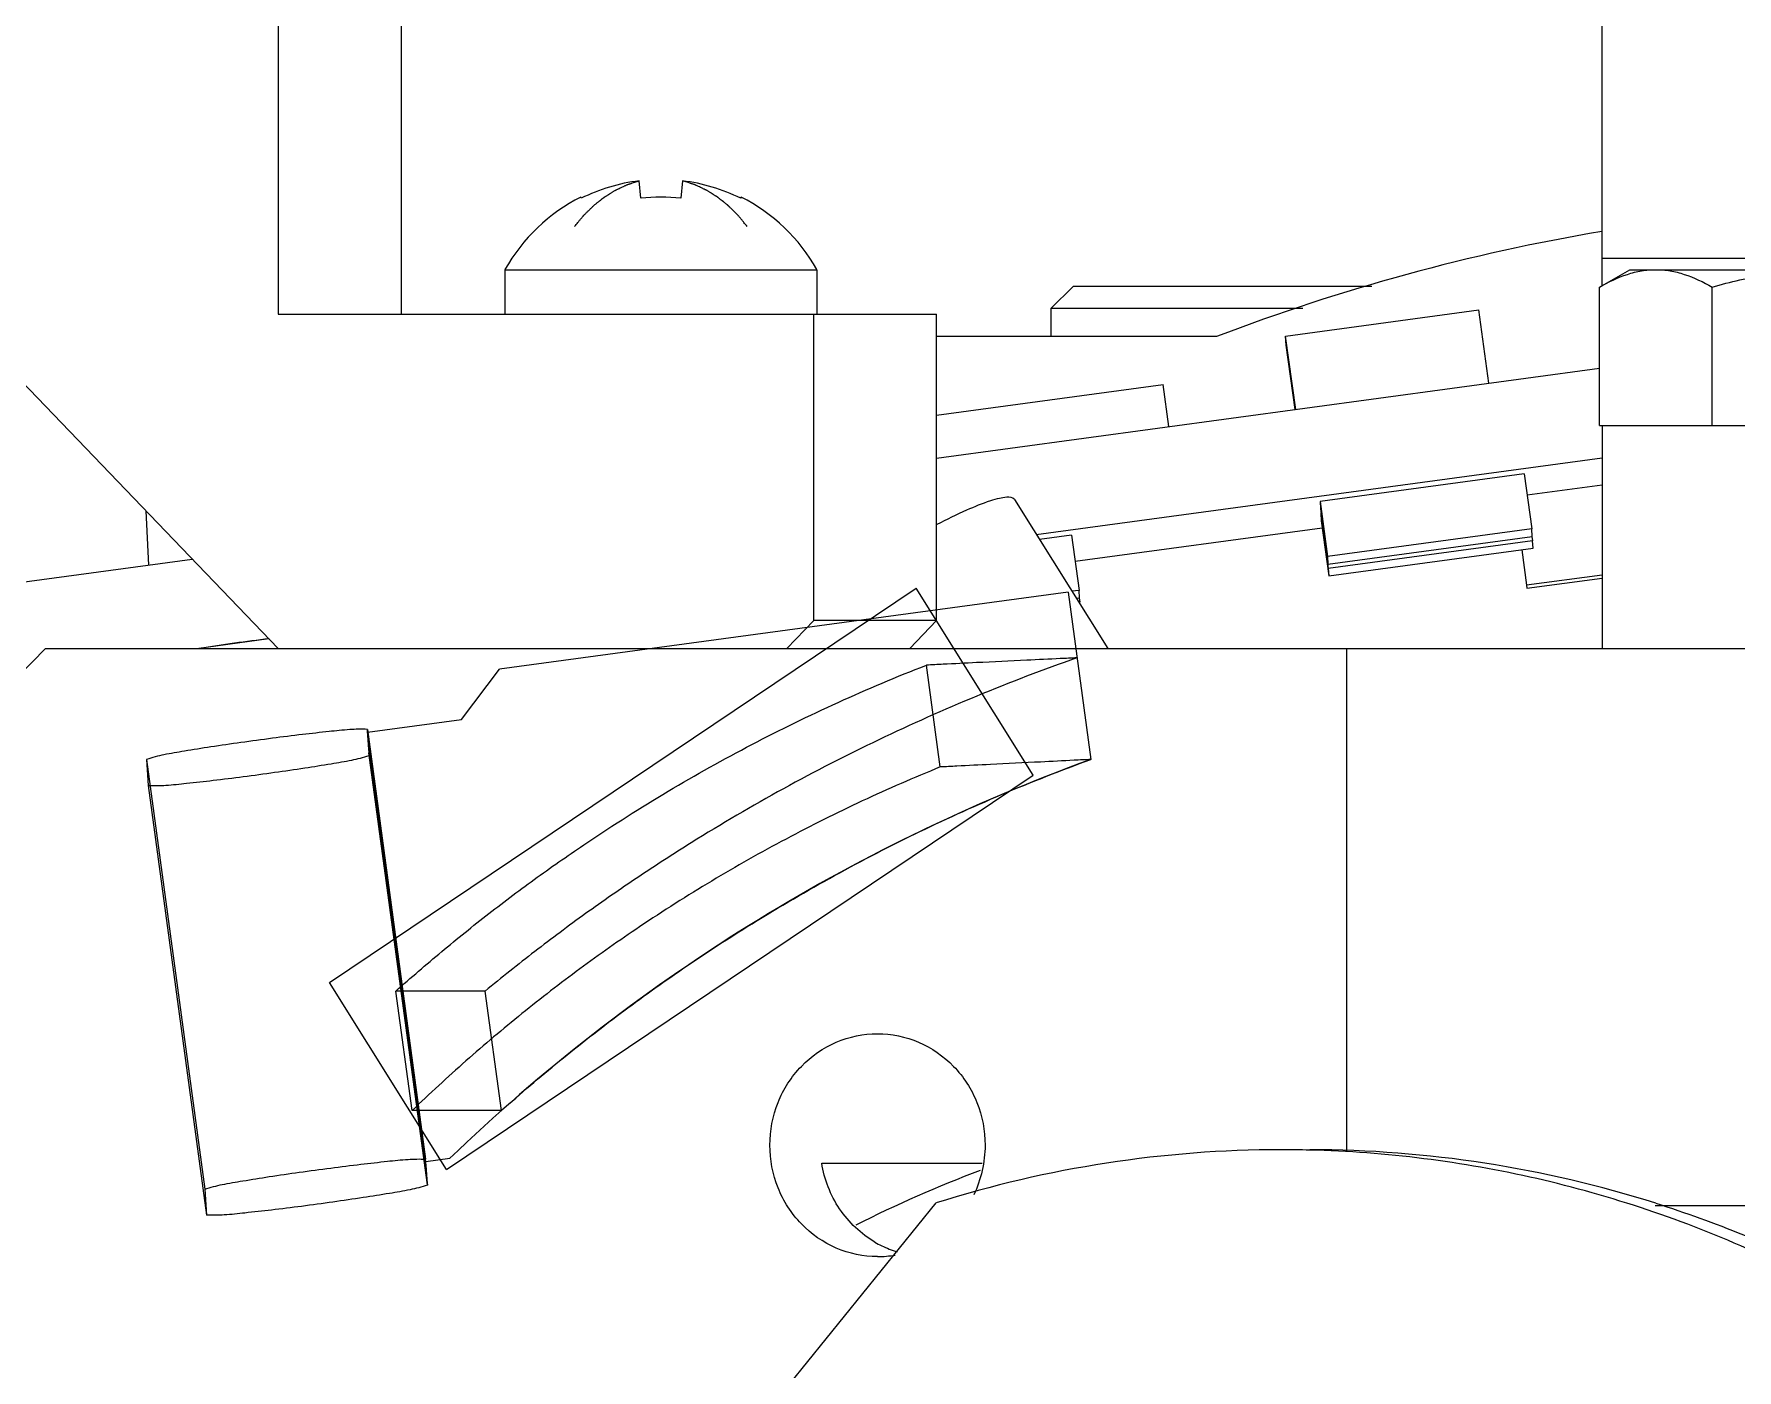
# Model space of a CAD drawing. Header units: millimetres. Extents: x 0 to 841, y 0 to 594.
# Drawn here: x 407.98 to 423.26, y 241.08 to 253.07 of the extents above; entities that cross this region are included whole.
import ezdxf

# ---------------------------------------------------------------- set-up
doc = ezdxf.new("R2010")
doc.units = ezdxf.units.MM
doc.header["$LTSCALE"] = 46.255
doc.layers.get('0').update_dxf_attribs({"linetype": 'CONTINUOUS'})
doc.layers.add('AXIS', color=7, linetype='CONTINUOUS')
doc.layers.add('COSMETIC', color=7, linetype='CONTINUOUS')

msp = doc.modelspace()

# ---------------------------------------------------------------- linework, layer by layer
at = {"color": 7, "linetype": 'CONTINUOUS'}
for p, q in [((410.167, 257.555), (410.167, 250.555)), ((411.269, 257.555), (411.269, 250.555)), ((422.05, 250.812), (422.05, 256.301)), ((413.423, 251.596), (413.408, 251.752)), ((413.795, 251.752), (413.781, 251.596)), ((412.886, 251.596), (412.882, 251.606)), ((414.321, 251.606), (414.317, 251.596)), ((406.322, 251.555), (410.167, 247.555)), ((426.685, 251.055), (422.05, 251.055)), ((412.202, 250.955), (415.002, 250.955)), ((412.202, 250.955), (412.202, 250.555)), ((415.002, 250.955), (415.002, 250.555)), ((422.027, 250.799), (422.297, 250.955)), ((422.298, 250.955), (425.797, 250.955)), ((417.102, 250.605), (417.302, 250.805)), ((419.984, 250.805), (417.302, 250.805)), ((422.027, 249.555), (422.027, 250.799)), ((423.037, 249.555), (423.037, 250.799)), ((410.167, 250.555), (416.075, 250.555)), ((414.973, 247.805), (414.973, 250.555)), ((416.075, 247.805), (416.075, 250.555)), ((419.364, 250.605), (417.102, 250.605)), ((417.102, 250.605), (417.102, 250.355)), ((419.209, 250.359), (420.943, 250.594)), ((421.033, 249.935), (420.943, 250.594)), ((418.59, 250.355), (416.075, 250.355)), ((419.215, 250.278), (419.209, 250.359)), ((419.299, 249.7), (419.209, 250.359)), ((419.293, 249.699), (419.215, 250.278)), ((416.075, 249.263), (422.027, 250.07)), ((416.075, 249.649), (418.109, 249.925)), ((418.16, 249.546), (418.109, 249.925)), ((422.027, 249.555), (424.05, 249.555)), ((422.05, 249.555), (422.05, 247.555)), ((416.971, 248.578), (422.05, 249.267)), ((421.351, 249.123), (419.518, 248.874)), ((421.351, 249.123), (421.418, 248.628)), ((422.05, 249.021), (421.377, 248.93)), ((416.774, 248.892), (417.613, 247.555)), ((419.518, 248.874), (419.522, 248.807)), ((419.518, 248.874), (419.585, 248.379)), ((408.98, 248.79), (409.003, 248.303)), ((419.522, 248.807), (419.589, 248.312)), ((419.527, 248.768), (419.525, 248.768)), ((419.525, 248.768), (419.529, 248.701)), ((419.525, 248.768), (419.592, 248.273)), ((419.529, 248.701), (419.597, 248.206)), ((417.288, 248.572), (417, 248.532)), ((417.288, 248.572), (417.355, 248.076)), ((419.538, 248.635), (417.32, 248.334)), ((421.418, 248.628), (419.585, 248.379)), ((419.589, 248.312), (421.423, 248.561)), ((421.425, 248.521), (419.592, 248.273)), ((421.423, 248.561), (421.418, 248.628)), ((421.42, 248.561), (421.425, 248.521)), ((421.43, 248.455), (421.425, 248.521)), ((419.585, 248.379), (419.589, 248.312)), ((419.597, 248.206), (421.43, 248.455)), ((421.329, 248.441), (421.372, 248.123)), ((407.516, 248.102), (409.396, 248.357)), ((419.592, 248.273), (419.597, 248.206)), ((422.05, 248.214), (421.372, 248.123)), ((410.626, 244.555), (415.892, 248.095)), ((416.944, 246.418), (415.892, 248.095)), ((417.355, 248.076), (417.291, 248.068)), ((417.36, 248.01), (417.355, 248.076)), ((421.372, 248.123), (421.374, 248.096)), ((421.374, 248.096), (422.05, 248.187)), ((417.256, 248.06), (412.153, 247.368)), ((417.256, 248.06), (417.46, 246.558)), ((417.33, 248.006), (417.36, 248.01)), ((417.357, 248.009), (417.362, 247.97)), ((414.733, 247.555), (414.973, 247.805)), ((416.075, 247.805), (414.973, 247.805)), ((416.075, 247.805), (415.835, 247.555)), ((409.433, 247.555), (410.082, 247.643)), ((408.078, 247.555), (407.836, 247.305)), ((408.078, 247.555), (440.825, 247.555)), ((419.756, 247.555), (419.756, 243.035)), ((411.811, 246.918), (412.153, 247.368)), ((416.109, 246.491), (415.985, 247.405)), ((410.968, 246.804), (411.811, 246.918)), ((410.968, 246.804), (410.967, 246.828)), ((411.492, 242.946), (410.968, 246.804)), ((410.979, 246.647), (410.97, 246.775)), ((411.494, 242.918), (410.97, 246.775)), ((408.985, 246.559), (409.001, 246.325)), ((411.503, 242.79), (410.979, 246.647)), ((410.982, 246.594), (410.981, 246.618)), ((411.504, 242.761), (410.981, 246.618)), ((411.678, 242.878), (416.944, 246.418)), ((411.678, 242.878), (410.626, 244.555)), ((411.368, 243.406), (411.222, 244.479)), ((412.17, 243.406), (412.024, 244.479)), ((411.492, 242.946), (411.49, 242.971)), ((411.706, 242.975), (411.492, 242.946)), ((411.503, 242.79), (411.494, 242.918)), ((411.506, 242.737), (411.504, 242.761)), ((409.508, 242.702), (409.524, 242.468)), ((413.537, 239.449), (416.073, 242.578)), ((422.525, 242.555), (431.208, 242.555))]:
    msp.add_line(p, q, dxfattribs=at)
at = {"color": 6, "linetype": 'CONTINUOUS'}
for p, q in [((410.967, 246.828), (411.49, 242.971)), ((408.985, 246.559), (409.508, 242.702)), ((410.982, 246.594), (411.506, 242.737)), ((409.001, 246.325), (409.524, 242.468)), ((412.024, 244.479), (411.222, 244.479)), ((412.17, 243.406), (411.368, 243.406))]:
    msp.add_line(p, q, dxfattribs=at)
at = {"color": 7, "linetype": 'CONTINUOUS'}
for centre, radius, start, end in [((413.601, 250.155), 1.609, 96.8981, 116.4095), ((413.602, 250.155), 1.609, 63.5905, 83.1019), ((413.602, 250.172), 1.604, 116.6413, 150.7733), ((413.602, 249.9), 1.705, 83.9763, 96.0237), ((413.602, 250.172), 1.604, 29.2267, 63.3587), ((412.364, 229.098), 18.684, 97.0056, 98.9367), ((419.17, 232.764), 10.291, 90.012, 107.5179), ((419.168, 232.788), 10.267, 88.5597, 90.0004), ((419.425, 232.764), 10.291, 72.4381, 89.9922), ((420.299, 232.647), 10.916, 110.5477, 116.96)]:
    msp.add_arc(centre, radius, start, end, dxfattribs=at)
msp.add_ellipse((422.982, 232.056), major_axis=(15.904, 2.138), ratio=0.965302, start_param=1.793267, end_param=2.221544, dxfattribs=at)
for points, knots in [([(422.027, 250.799), (422.106, 250.844), (422.229, 250.904), (422.402, 250.948), (422.489, 250.955), (422.532, 250.955)], [0, 0, 0, 0, 0.514153, 0.759424, 1, 1, 1, 1]), ([(422.532, 250.955), (422.575, 250.955), (422.661, 250.948), (422.835, 250.904), (422.958, 250.844), (423.037, 250.799)], [0, 0, 0, 0, 0.240576, 0.485847, 1, 1, 1, 1]), ([(423.037, 250.799), (423.201, 250.846), (423.535, 250.925), (423.877, 250.955), (424.047, 250.955)], [0, 0, 0, 0, 0.500104, 1, 1, 1, 1]), ([(416.774, 248.892), (416.761, 248.913), (416.704, 248.914), (416.635, 248.902), (416.511, 248.866), (416.324, 248.789), (416.165, 248.712), (416.077, 248.667)], [0, 0, 0, 0, 0.095806, 0.182245, 0.296355, 0.603091, 1, 1, 1, 1]), ([(417.336, 247.47), (417.033, 247.364), (416.433, 247.135), (415.554, 246.743), (414.698, 246.304), (414.145, 245.98), (413.874, 245.81)], [0, 0, 0, 0, 0.250417, 0.500587, 0.750462, 1, 1, 1, 1]), ([(412.937, 245.81), (413.176, 245.971), (413.662, 246.279), (414.415, 246.7), (415.189, 247.078), (415.718, 247.301), (415.985, 247.405)], [0, 0, 0, 0, 0.250589, 0.500767, 0.750559, 1, 1, 1, 1]), ([(410.967, 246.828), (410.914, 246.831), (410.799, 246.828), (410.605, 246.807), (410.374, 246.782), (410.11, 246.748), (409.836, 246.711), (409.573, 246.673), (409.342, 246.636), (409.149, 246.604), (409.036, 246.576), (408.985, 246.559)], [0, 0, 0, 0, 0.079203, 0.172085, 0.291482, 0.427748, 0.569859, 0.706319, 0.82609, 0.919494, 1, 1, 1, 1]), ([(409.001, 246.325), (409.054, 246.323), (409.168, 246.325), (409.362, 246.346), (409.593, 246.372), (409.857, 246.405), (410.131, 246.442), (410.394, 246.48), (410.625, 246.518), (410.819, 246.549), (410.931, 246.577), (410.982, 246.594)], [0, 0, 0, 0, 0.079203, 0.172085, 0.291482, 0.427748, 0.569859, 0.706319, 0.82609, 0.919494, 1, 1, 1, 1]), ([(414.374, 245.056), (414.617, 245.207), (415.11, 245.497), (415.873, 245.894), (416.656, 246.25), (417.191, 246.46), (417.46, 246.558)], [0, 0, 0, 0, 0.249557, 0.499436, 0.749597, 1, 1, 1, 1]), ([(416.109, 246.491), (415.873, 246.395), (415.406, 246.192), (414.721, 245.85), (414.054, 245.473), (413.622, 245.198), (413.41, 245.056)], [0, 0, 0, 0, 0.249468, 0.499273, 0.749442, 1, 1, 1, 1]), ([(411.222, 244.479), (411.357, 244.599), (411.632, 244.836), (412.055, 245.177), (412.49, 245.503), (412.787, 245.71), (412.937, 245.81)], [0, 0, 0, 0, 0.250428, 0.500568, 0.750423, 1, 1, 1, 1]), ([(413.874, 245.81), (413.712, 245.71), (413.393, 245.503), (412.924, 245.177), (412.468, 244.837), (412.171, 244.599), (412.024, 244.479)], [0, 0, 0, 0, 0.250367, 0.500496, 0.750377, 1, 1, 1, 1]), ([(413.41, 245.056), (413.229, 244.934), (412.871, 244.682), (412.351, 244.28), (411.848, 243.856), (411.526, 243.558), (411.368, 243.406)], [0, 0, 0, 0, 0.249455, 0.499267, 0.749447, 1, 1, 1, 1]), ([(412.17, 243.406), (412.341, 243.558), (412.69, 243.856), (413.233, 244.281), (413.793, 244.682), (414.179, 244.934), (414.374, 245.056)], [0, 0, 0, 0, 0.249505, 0.49935, 0.749521, 1, 1, 1, 1]), ([(419.426, 221.058), (420.11, 221.075), (421.48, 221.248), (423.444, 221.91), (425.248, 222.95), (426.824, 224.329), (428.115, 225.995), (429.072, 227.886), (429.661, 229.931), (429.86, 232.055), (429.661, 234.179), (429.072, 236.224), (428.115, 238.115), (426.824, 239.781), (425.248, 241.16), (423.444, 242.2), (421.48, 242.862), (420.11, 243.035), (419.426, 243.052)], [0, 0, 0, 0, 0.061428, 0.123033, 0.184947, 0.247252, 0.309973, 0.373072, 0.436459, 0.5, 0.563541, 0.626928, 0.690027, 0.752748, 0.815053, 0.876967, 0.938572, 1, 1, 1, 1]), ([(409.508, 242.702), (409.56, 242.719), (409.672, 242.747), (409.866, 242.778), (410.097, 242.816), (410.36, 242.854), (410.634, 242.891), (410.898, 242.924), (411.129, 242.95), (411.323, 242.971), (411.437, 242.973), (411.49, 242.971)], [0, 0, 0, 0, 0.080545, 0.173992, 0.293812, 0.43032, 0.572466, 0.708746, 0.828131, 0.920971, 1, 1, 1, 1]), ([(411.506, 242.737), (411.455, 242.72), (411.342, 242.692), (411.149, 242.66), (410.918, 242.623), (410.655, 242.585), (410.38, 242.547), (410.117, 242.514), (409.886, 242.489), (409.692, 242.468), (409.577, 242.465), (409.524, 242.468)], [0, 0, 0, 0, 0.080487, 0.173885, 0.29366, 0.430132, 0.57226, 0.708539, 0.827939, 0.920816, 1, 1, 1, 1]), ([(422.531, 242.575), (423.062, 242.407), (424.103, 241.983), (425.544, 241.105), (426.835, 240.004), (427.943, 238.708), (428.843, 237.249), (429.733, 235.136), (430.226, 232.27), (429.84, 229.387), (429.029, 227.241), (428.185, 225.747), (427.126, 224.408), (425.877, 223.257), (424.47, 222.321), (423.446, 221.856), (422.921, 221.667)], [0, 0, 0, 0, 0.0615, 0.123268, 0.185354, 0.247778, 0.310525, 0.373549, 0.499759, 0.626019, 0.689102, 0.751922, 0.814428, 0.876598, 0.938441, 1, 1, 1, 1])]:
    msp.add_open_spline(points, degree=3, knots=knots, dxfattribs=at)
at = {"color": 6, "linetype": 'CONTINUOUS'}
for points, knots in [([(417.336, 247.47), (417.286, 247.468), (417.136, 247.461), (416.836, 247.447), (416.485, 247.43), (416.185, 247.415), (416.035, 247.408), (415.985, 247.405)], [0, 0, 0, 0, 0.11124, 0.333624, 0.666959, 0.889019, 1, 1, 1, 1]), ([(417.46, 246.558), (417.41, 246.556), (417.26, 246.548), (416.96, 246.533), (416.609, 246.516), (416.309, 246.501), (416.159, 246.493), (416.109, 246.491)], [0, 0, 0, 0, 0.111255, 0.333659, 0.666994, 0.889035, 1, 1, 1, 1])]:
    msp.add_open_spline(points, degree=3, knots=knots, dxfattribs=at)
at = {"layer": 'AXIS', "color": 7, "linetype": 'CONTINUOUS'}
msp.add_line((415.045, 242.934), (416.486, 242.934), dxfattribs=at)
for centre, radius, start, end in [((425.122, 233.215), 18.343, 99.6473, 110.8618), ((416.004, 243.047), 0.952, 239.597, 243.7977), ((415.545, 243.032), 0.936, 270.0221, 279.8695), ((416.003, 243.046), 0.95, 243.7968, 252.7208)]:
    msp.add_arc(centre, radius, start, end, dxfattribs=at)
for points, knots in [([(414.58, 243.096), (414.58, 243.226), (414.629, 243.488), (414.843, 243.82), (415.164, 244.044), (415.42, 244.096), (415.545, 244.096)], [0, 0, 0, 0, 0.254022, 0.505656, 0.754017, 1, 1, 1, 1]), ([(415.545, 244.096), (415.671, 244.096), (415.927, 244.044), (416.248, 243.82), (416.462, 243.488), (416.511, 243.226), (416.511, 243.096)], [0, 0, 0, 0, 0.245983, 0.494344, 0.745978, 1, 1, 1, 1]), ([(415.545, 242.096), (415.42, 242.096), (415.164, 242.149), (414.843, 242.373), (414.629, 242.705), (414.58, 242.966), (414.58, 243.096)], [0, 0, 0, 0, 0.245983, 0.494344, 0.745978, 1, 1, 1, 1]), ([(415.522, 242.226), (415.397, 242.3), (415.177, 242.507), (415.068, 242.789), (415.045, 242.934)], [0, 0, 0, 0, 0.496494, 1, 1, 1, 1])]:
    msp.add_open_spline(points, degree=3, knots=knots, dxfattribs=at)
msp.add_open_spline([(416.511, 243.096), (416.511, 242.944), (416.476, 242.788), (416.41, 242.65)], degree=3, dxfattribs=at)
at = {"layer": 'COSMETIC', "color": 7, "linetype": 'CONTINUOUS'}
for points in [[(412.827, 251.343), (412.837, 251.355), (412.852, 251.374), (412.87, 251.395), (412.88, 251.407), (412.888, 251.417), (412.895, 251.426), (412.901, 251.433), (412.905, 251.437), (412.906, 251.439), (412.908, 251.441), (412.909, 251.442), (412.912, 251.445), (412.915, 251.448), (412.921, 251.454), (412.928, 251.461), (412.939, 251.472), (412.954, 251.486), (412.968, 251.5), (412.979, 251.511), (412.986, 251.518), (412.992, 251.524), (412.995, 251.527), (412.998, 251.53), (412.999, 251.531), (413.001, 251.532), (413.003, 251.534), (413.007, 251.537), (413.014, 251.543), (413.023, 251.55), (413.032, 251.557), (413.044, 251.567), (413.056, 251.576), (413.068, 251.586), (413.076, 251.592), (413.082, 251.597), (413.087, 251.6), (413.09, 251.603), (413.093, 251.605), (413.094, 251.607), (413.096, 251.608), (413.097, 251.608), (413.098, 251.609), (413.101, 251.611), (413.105, 251.613), (413.109, 251.616), (413.115, 251.62), (413.123, 251.625), (413.135, 251.632), (413.148, 251.64), (413.16, 251.647), (413.169, 251.653), (413.178, 251.659), (413.185, 251.663), (413.19, 251.666), (413.191, 251.667), (413.193, 251.668), (413.195, 251.669), (413.198, 251.67), (413.202, 251.672), (413.208, 251.675), (413.216, 251.679), (413.23, 251.685), (413.246, 251.693), (413.262, 251.701), (413.276, 251.707), (413.284, 251.711), (413.29, 251.714), (413.295, 251.716), (413.297, 251.717), (413.299, 251.718), (413.301, 251.718), (413.303, 251.719), (413.308, 251.721), (413.316, 251.723), (413.326, 251.726), (413.336, 251.73), (413.35, 251.734), (413.374, 251.742), (413.394, 251.748), (413.408, 251.752)], [(414.377, 251.343), (414.366, 251.355), (414.351, 251.374), (414.333, 251.395), (414.323, 251.407), (414.316, 251.417), (414.308, 251.426), (414.302, 251.433), (414.298, 251.437), (414.297, 251.439), (414.296, 251.441), (414.294, 251.442), (414.292, 251.445), (414.288, 251.448), (414.282, 251.454), (414.275, 251.461), (414.264, 251.472), (414.25, 251.486), (414.236, 251.5), (414.224, 251.511), (414.217, 251.518), (414.211, 251.524), (414.208, 251.527), (414.205, 251.53), (414.204, 251.531), (414.202, 251.532), (414.201, 251.534), (414.196, 251.537), (414.189, 251.543), (414.18, 251.55), (414.171, 251.557), (414.159, 251.567), (414.147, 251.576), (414.135, 251.586), (414.127, 251.592), (414.121, 251.597), (414.117, 251.6), (414.113, 251.603), (414.11, 251.605), (414.109, 251.607), (414.108, 251.608), (414.107, 251.608), (414.105, 251.609), (414.102, 251.611), (414.099, 251.613), (414.094, 251.616), (414.088, 251.62), (414.08, 251.625), (414.068, 251.632), (414.056, 251.64), (414.044, 251.647), (414.034, 251.653), (414.025, 251.659), (414.018, 251.663), (414.014, 251.666), (414.012, 251.667), (414.01, 251.668), (414.009, 251.669), (414.006, 251.67), (414.002, 251.672), (413.995, 251.675), (413.987, 251.679), (413.974, 251.685), (413.957, 251.693), (413.941, 251.701), (413.928, 251.707), (413.919, 251.711), (413.913, 251.714), (413.909, 251.716), (413.906, 251.717), (413.904, 251.718), (413.903, 251.718), (413.9, 251.719), (413.895, 251.721), (413.888, 251.723), (413.877, 251.726), (413.867, 251.73), (413.853, 251.734), (413.829, 251.742), (413.809, 251.748), (413.795, 251.752)]]:
    msp.add_open_spline(points, degree=3, knots=[0, 0, 0, 0, 0.0625, 0.09375, 0.109375, 0.125, 0.140625, 0.15625, 0.160156, 0.164062, 0.166016, 0.167969, 0.171875, 0.179688, 0.1875, 0.203125, 0.21875, 0.25, 0.28125, 0.296875, 0.3125, 0.320312, 0.328125, 0.332031, 0.333984, 0.335938, 0.339844, 0.34375, 0.359375, 0.375, 0.390625, 0.40625, 0.4375, 0.453125, 0.46875, 0.476562, 0.484375, 0.492188, 0.496094, 0.498047, 0.5, 0.501953, 0.503906, 0.507812, 0.515625, 0.523438, 0.53125, 0.546875, 0.5625, 0.59375, 0.609375, 0.625, 0.640625, 0.65625, 0.660156, 0.664062, 0.666016, 0.667969, 0.671875, 0.679688, 0.6875, 0.703125, 0.71875, 0.75, 0.78125, 0.796875, 0.8125, 0.820312, 0.828125, 0.832031, 0.833984, 0.835938, 0.839844, 0.84375, 0.859375, 0.875, 0.890625, 0.90625, 0.9375, 1, 1, 1, 1], dxfattribs=at)

doc.saveas('drawing.dxf')
